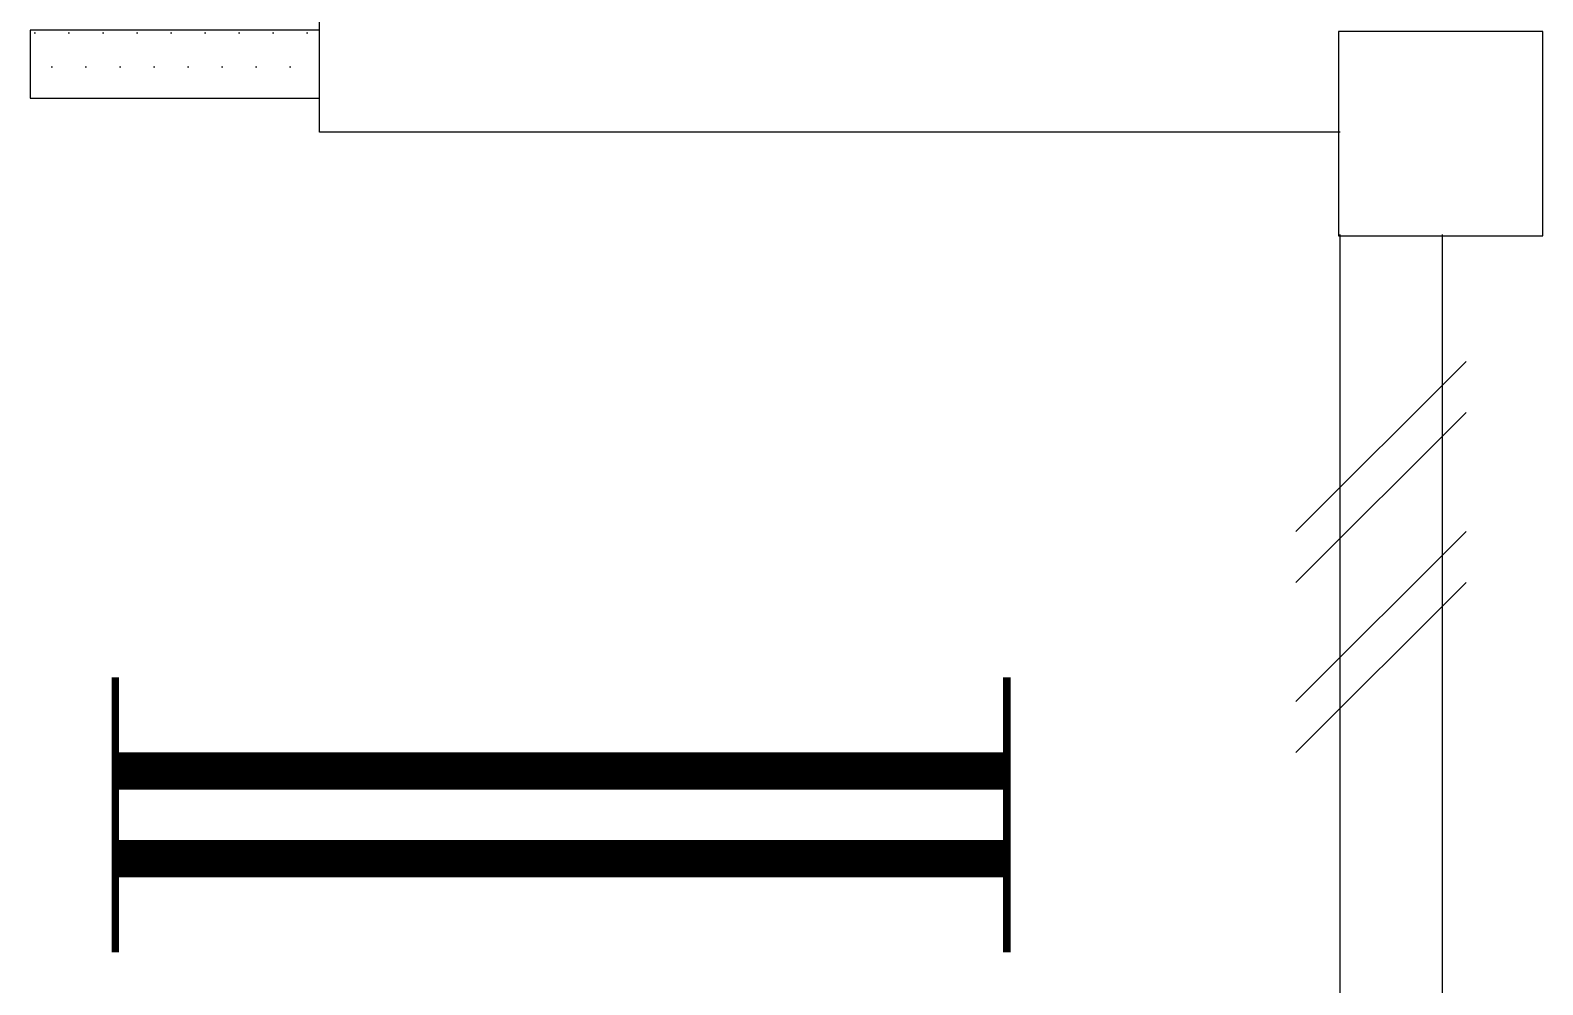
# Model space of a CAD drawing. Header units: inches. Extents: x -106706990 to 300603, y -86718466 to 1728185.
# Drawn here: x 40839 to 43062, y 17001 to 18404 of the extents above; entities that cross this region are included whole.
import ezdxf

# ---------------------------------------------------------------- set-up
doc = ezdxf.new("R2010")
doc.units = ezdxf.units.IN
doc.header["$MEASUREMENT"] = 0
for name, color, linetype in [('A-COLUMN', 3, 'Continuous'), ('A-HATCH', 8, 'Continuous'), ('A-PARTITION', 4, 'Continuous'), ('A-WALL', 1, 'Continuous'), ('A-WLH', 7, 'Continuous'), ('FITTING', 1, 'Continuous'), ('LAMP', 5, 'Continuous')]:
    doc.layers.add(name, color=color, linetype=linetype)

# ---------------------------------------------------------------- blocks, each defined once
blk = doc.blocks.new('A$C49831240')
at = {"layer": 'A-WLH', "color": 8}
for p, q in [((250, 575), (0, 325)), ((250, 500), (0, 250)), ((250, 325), (0, 75)), ((250, 250), (0, 0))]:
    blk.add_line(p, q, dxfattribs=at)
blk = doc.blocks.new('YBC 236')
at = {"layer": 'LAMP'}
for points, const_width in [([(-134681.8, 193808.3), (-134681.8, 193533.1)], 10.9), ([(-133371.4, 193808.3), (-133371.4, 193533.1)], 10.9), ([(-134681.8, 193670.7), (-133371.4, 193670.7)], 54.6), ([(-134681.8, 193679.4), (-134681.8, 193404.2)], 10.9), ([(-133371.4, 193679.4), (-133371.4, 193404.2)], 10.9), ([(-134681.8, 193541.8), (-133371.4, 193541.8)], 54.6)]:
    blk.add_lwpolyline(points, dxfattribs=dict(at, const_width=const_width))
blk = doc.blocks.new('*U198')
at = {"layer": 'FITTING', "color": 1, "linetype": 'Continuous'}
blk.add_blockref('YBC 236', (134026.6, -193606.2, -5.5), dxfattribs=at)
blk = doc.blocks.new('*U199')
at = {"layer": 'LAMP', "color": 0, "linetype": 'ByBlock', "lineweight": -2, "transparency": 16777216}
blk.add_blockref('*U198', (2000, 2500), dxfattribs=at)

msp = doc.modelspace()

# ---------------------------------------------------------------- hatches: boundary and pattern name
at = {"layer": 'A-HATCH'}
h = msp.add_hatch(dxfattribs=at)
h.set_pattern_fill('DOTS', color=8, scale=800)
h.set_pattern_definition([(0, (2570.67, -198349.356), (25, 50), [0, -50])])
h.paths.add_polyline_path([(41263.8, 18304.4), (41263.8, 18404.4), (40838.8, 18404.4), (40838.8, 18304.4)])

# ---------------------------------------------------------------- linework, layer by layer
at = {"color": 8}
msp.add_line((40838.8, 18404.4), (40838.8, 18304.4), dxfattribs=at)
at = {"layer": 'A-COLUMN', "color": 8}
msp.add_lwpolyline([(42761.7, 18102.5), (43061.7, 18102.5), (43061.7, 18402.5), (42761.7, 18402.5)], close=True, dxfattribs=at)
at = {"layer": 'A-PARTITION', "color": 8}
for p, q in [((41263.8, 18404.4), (40838.8, 18404.4)), ((40838.8, 18304.4), (41263.8, 18304.4))]:
    msp.add_line(p, q, dxfattribs=at)
at = {"layer": 'A-WALL', "color": 8}
for p, q in [((41263.8, 18254.4), (41263.8, 18554.4)), ((42763.8, 18254.4), (41263.8, 18254.4)), ((42763.8, 14104.4), (42763.8, 18104.4)), ((42913.8, 18104.4), (42913.8, 14104.4))]:
    msp.add_line(p, q, dxfattribs=at)

# ---------------------------------------------------------------- block references
at = {"layer": 'A-WLH', "color": 8}
msp.add_blockref('A$C49831240', (42698.9, 17342.7), dxfattribs=at)
at = {"layer": 'LAMP', "color": 0}
msp.add_blockref('*U199', (39618.9, 14751.1), dxfattribs=at)

doc.saveas('drawing.dxf')
